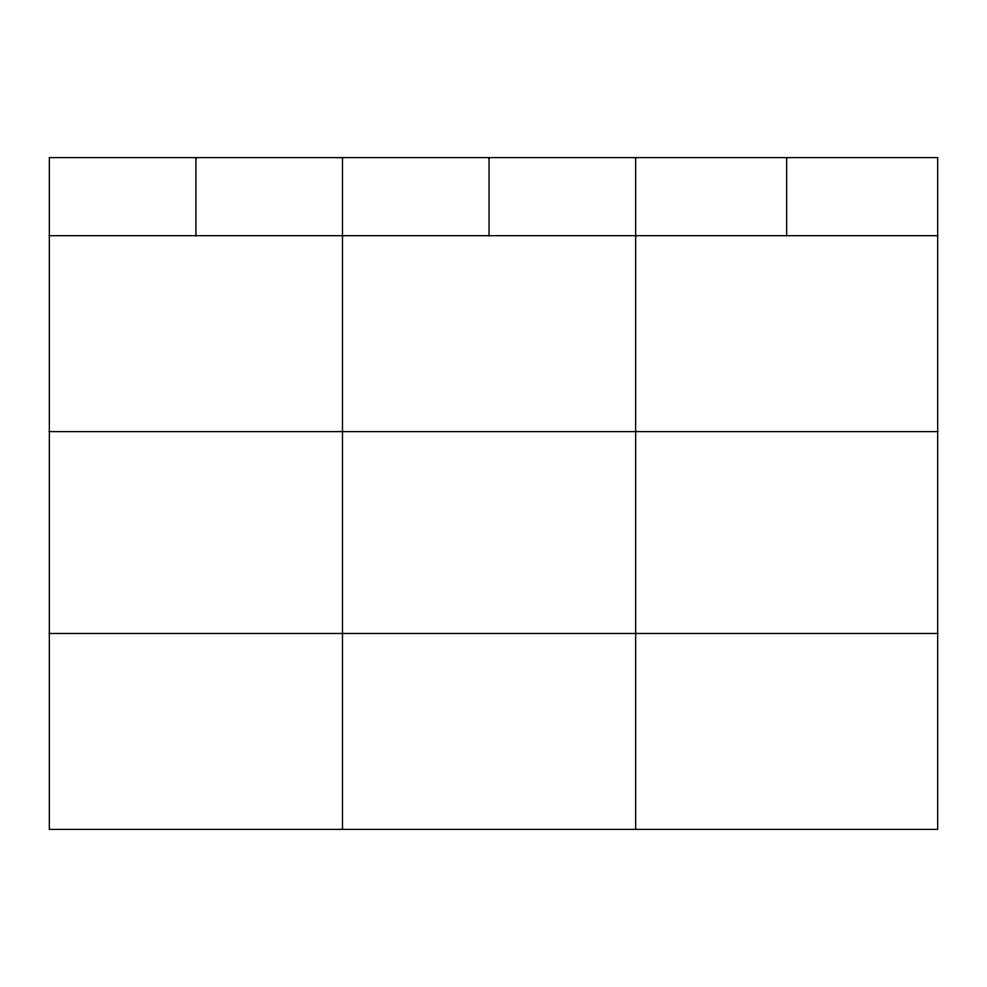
<?xml version="1.0" encoding="UTF-8"?>
<svg xmlns="http://www.w3.org/2000/svg" width="987" height="987" viewBox="0 0 987 987"><rect width="100%" height="100%" fill="white"/><g stroke="black" fill="none" stroke-linecap="round" stroke-linejoin="round"><path stroke-width="1.48" d="M937.65 431.603L937.65 157.599L49.35 157.599L49.35 829.401L937.65 829.401L937.65 431.603L49.35 431.603M49.35 235.671L937.65 235.671M49.35 633.469L937.65 633.469M786.639 157.599L786.639 235.671M635.628 157.599L635.628 829.401M489.058 157.599L489.058 235.671M342.489 157.599L342.489 829.401M195.919 157.599L195.919 235.671"/></g></svg>
